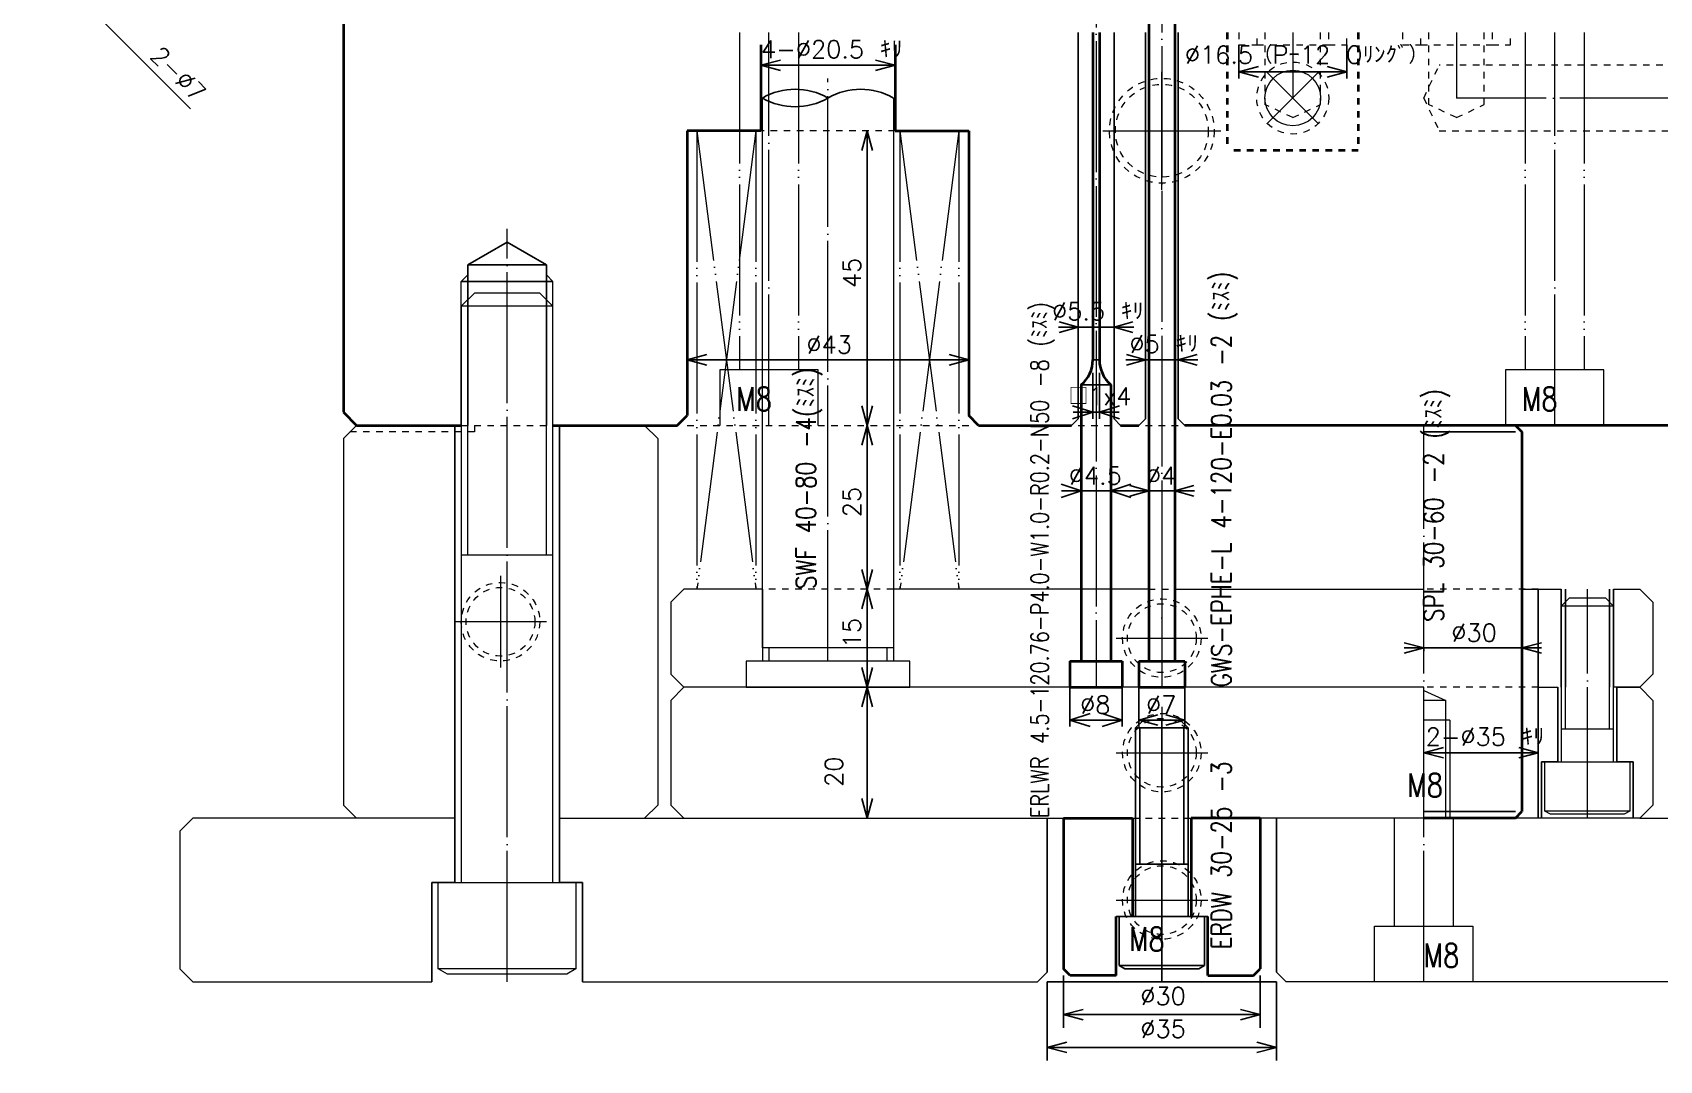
# Model space of a CAD drawing. Extents: x -178 to 604, y -587 to 345.
# Drawn here: x -172.5 to 76, y -587 to -430 of the extents above; entities that cross this region are included whole.
import ezdxf

# ---------------------------------------------------------------- set-up
doc = ezdxf.new("R2010")
doc.units = 0
doc.header["$MEASUREMENT"] = 0
for name, pattern in [('BORDER', [22, 20, -1, 0, -1]), ('CENTER', [43, 40, -1, 1, -1]), ('DIVIDE', [23, 20, -1, 0, -1, 0, -1]), ('PHANTOM', [35, 30, -1, 1, -1, 1, -1]), ('STITCH', [2, 1, -1])]:
    doc.linetypes.add(name, pattern=pattern)
for name, color, linetype in [('11', 7, 'Continuous'), ('12', 7, 'Continuous'), ('15', 7, 'Continuous'), ('25', 7, 'Continuous'), ('寸法線', 7, 'Continuous')]:
    doc.layers.add(name, color=color, linetype=linetype)
doc.styles.get("Standard").update_dxf_attribs({"font": 'txt', "bigfont": 'extfont'})
doc.dimstyles.new('VELDIM0', dxfattribs={"dimtxt": 2.69875, "dimasz": 3.000166, "dimexe": 0.5, "dimexo": 0.0625, "dimgap": 0.09, "dimtad": 0, "dimdec": 3, "dimdsep": 46, "dimtxsty": 'Standard', "dimcen": 0.09, "dimdle": 3, "dimadec": 0, "dimazin": 0, "dimtfac": 1, "dimtdec": 4, "dimtofl": 0, "dimtmove": 0, "dimatfit": 3, "dimfxl": 1, "dimtolj": 1, "dimtzin": 0, "dimarcsym": 0})
doc.dimstyles.new('VELDIM1', dxfattribs={"dimtxt": 2.69875, "dimasz": 3.000166, "dimexe": 0.5, "dimexo": 0.0625, "dimgap": 0.09, "dimtad": 0, "dimdec": 3, "dimdsep": 46, "dimtxsty": 'Standard', "dimcen": 0.09, "dimdle": 2, "dimadec": 0, "dimazin": 0, "dimtfac": 1, "dimtdec": 4, "dimtofl": 0, "dimtmove": 0, "dimatfit": 3, "dimfxl": 1, "dimtolj": 1, "dimtzin": 0, "dimarcsym": 0})
doc.dimstyles.new('VELDIM14', dxfattribs={"dimtxt": 2.69875, "dimasz": 3.000166, "dimexe": 2, "dimexo": 0.0625, "dimgap": 0.09, "dimtad": 0, "dimdec": 3, "dimdsep": 46, "dimtxsty": 'Standard', "dimcen": 0.09, "dimdle": 5, "dimadec": 0, "dimazin": 0, "dimtfac": 1, "dimtdec": 4, "dimtofl": 0, "dimtmove": 0, "dimatfit": 3, "dimfxl": 1, "dimtolj": 1, "dimtzin": 0, "dimarcsym": 0})
doc.dimstyles.new('VELDIM3', dxfattribs={"dimtxt": 2.69875, "dimasz": 3.000166, "dimexe": 1, "dimexo": 0.0625, "dimgap": 0.09, "dimtad": 0, "dimdec": 3, "dimdsep": 46, "dimtxsty": 'Standard', "dimcen": 0.09, "dimdle": 3, "dimadec": 0, "dimazin": 0, "dimtfac": 1, "dimtdec": 4, "dimtofl": 0, "dimtmove": 0, "dimatfit": 3, "dimfxl": 1, "dimtolj": 1, "dimtzin": 0, "dimarcsym": 0})
doc.dimstyles.new('VELDIM6', dxfattribs={"dimtxt": 2.69875, "dimasz": 3, "dimexe": 1.25, "dimexo": 0.0625, "dimgap": 0.09, "dimtad": 0, "dimdec": 3, "dimdsep": 46, "dimtxsty": 'Standard', "dimcen": 0.09, "dimdle": 5, "dimadec": 0, "dimazin": 0, "dimtfac": 1, "dimtdec": 4, "dimtofl": 0, "dimtmove": 0, "dimatfit": 3, "dimfxl": 1, "dimtolj": 1, "dimtzin": 0, "dimarcsym": 0})
doc.dimstyles.new('VELDIM7', dxfattribs={"dimtxt": 2.69875, "dimasz": 2.88827, "dimexe": 1, "dimexo": 0.0625, "dimgap": 0.09, "dimtad": 0, "dimdec": 3, "dimdsep": 46, "dimtxsty": 'Standard', "dimcen": 0.09, "dimdle": 3, "dimadec": 0, "dimazin": 0, "dimtfac": 1, "dimtdec": 4, "dimtofl": 0, "dimtmove": 0, "dimatfit": 3, "dimfxl": 1, "dimtolj": 1, "dimtzin": 0, "dimarcsym": 0})
doc.dimstyles.new('VELDIM9', dxfattribs={"dimtxt": 2.69875, "dimasz": 3.072974, "dimexe": 1, "dimexo": 0.0625, "dimgap": 0.09, "dimtad": 0, "dimdec": 3, "dimdsep": 46, "dimtxsty": 'Standard', "dimcen": 0.09, "dimdle": 3, "dimadec": 0, "dimazin": 0, "dimtfac": 1, "dimtdec": 4, "dimtofl": 0, "dimtmove": 0, "dimatfit": 3, "dimfxl": 1, "dimtolj": 1, "dimtzin": 0, "dimarcsym": 0})

# ---------------------------------------------------------------- blocks, each defined once
blk = doc.blocks.new('*D378')
at = {"color": 0}
for p, q in [((11.75, -431.9), (11.75, -437)), ((28.25, -431.9), (28.25, -437)), ((14.75, -435.2), (11.75, -436)), ((11.75, -436), (11.75, -436)), ((11.75, -436), (28.25, -436)), ((28.25, -436), (11.75, -436)), ((11.75, -436), (14.75, -436)), ((11.75, -436), (14.75, -436.8)), ((28.25, -436), (25.25, -435.2)), ((28.25, -436), (25.25, -436)), ((25.25, -436.8), (28.25, -436)), ((28.25, -436), (28.25, -436))]:
    blk.add_line(p, q, dxfattribs=at)
blk.add_text('%%c16.5（Pｰ12 Oﾘﾝｸﾞ）', height=2.6987, dxfattribs=at).set_placement((3.52, -434.75))
blk = doc.blocks.new('*D384')
at = {"color": 0}
for p, q in [((-45, -445), (-45.8, -448)), ((-45, -445), (-45, -445)), ((-45, -445), (-45, -464.38)), ((-45, -445), (-45, -470.62)), ((-45, -445), (-45, -447)), ((-44.2, -448), (-45, -445)), ((-45, -490), (-45, -464.38)), ((-45, -490), (-45, -470.62)), ((-45.8, -487), (-45, -490)), ((-45, -490), (-44.2, -487)), ((-45, -490), (-45, -488)), ((-45, -490), (-45, -490))]:
    blk.add_line(p, q, dxfattribs=at)
blk.add_text('45', height=2.699, rotation=90, dxfattribs=at).set_placement((-45.98, -469.03))
blk = doc.blocks.new('CLUMP202')
at = {"layer": '11', "color": 5, "linetype": 'BORDER', "lineweight": 5}
for p, q in [((0, -454), (0, -436)), ((-9, -445), (9, -445))]:
    blk.add_line(p, q, dxfattribs=at)
at = {"layer": '11', "linetype": 'STITCH', "lineweight": 13}
blk.add_circle((0, -445), 8, dxfattribs=at)
at = {"layer": '11', "color": 5, "linetype": 'STITCH', "lineweight": 5}
blk.add_circle((0, -445), 7.1, dxfattribs=at)
blk = doc.blocks.new('*D386')
at = {"color": 0}
for p, q in [((-12.8, -475), (-15.69, -474.19)), ((-4.41, -474.19), (-7.3, -475)), ((-12.8, -475), (-15.8, -475)), ((-15.69, -475.81), (-12.8, -475)), ((-12.8, -475), (-12.8, -475)), ((-7.3, -475), (-12.8, -475)), ((-12.8, -475), (-7.3, -475)), ((-12.8, -475), (-12.8, -475)), ((-7.3, -475), (-7.3, -475)), ((-7.3, -475), (-7.3, -475)), ((-7.3, -475), (-4.3, -475)), ((-7.3, -475), (-4.41, -475.81))]:
    blk.add_line(p, q, dxfattribs=at)
blk.add_text('%%c5.5 ｷﾘ', height=2.699, dxfattribs=at).set_placement((-16.76, -473.91))
blk = doc.blocks.new('*D387')
at = {"color": 0}
for p, q in [((-2.5, -480), (-5.39, -479.19)), ((5.39, -479.19), (2.5, -480)), ((-2.5, -480), (-5.5, -480)), ((-5.39, -480.81), (-2.5, -480)), ((-2.5, -480), (-2.5, -480)), ((2.5, -480), (-2.5, -480)), ((-2.5, -480), (2.5, -480)), ((-2.5, -480), (-2.5, -480)), ((2.5, -480), (2.5, -480)), ((2.5, -480), (2.5, -480)), ((2.5, -480), (5.5, -480)), ((2.5, -480), (5.39, -480.81))]:
    blk.add_line(p, q, dxfattribs=at)
blk.add_text('%%c5 ｷﾘ', height=2.699, dxfattribs=at).set_placement((-4.95, -478.91))
blk = doc.blocks.new('*D388')
at = {"color": 0}
for p, q in [((-10.54, -482), (-10.54, -489)), ((-9.54, -482), (-9.54, -489)), ((-10.54, -488), (-13.62, -487)), ((-6.47, -487), (-9.54, -488)), ((-13.62, -489), (-10.54, -488)), ((-10.54, -488), (-13.54, -488)), ((-9.54, -488), (-10.54, -488)), ((-10.54, -488), (-9.54, -488)), ((-10.54, -488), (-10.54, -488)), ((-9.54, -488), (-9.54, -488)), ((-9.54, -488), (-6.54, -488)), ((-9.54, -488), (-6.47, -489))]:
    blk.add_line(p, q, dxfattribs=at)
blk.add_text('□1x4', height=2.699, dxfattribs=at).set_placement((-14.21, -486.91))
blk = doc.blocks.new('CLUMP203')
at = {"layer": '12', "color": 5, "linetype": 'BORDER', "lineweight": 5}
for p, q in [((23.89, -443.89), (16.11, -436.11)), ((23.89, -436.11), (16.11, -443.89))]:
    blk.add_line(p, q, dxfattribs=at)
at = {"layer": '12', "linetype": 'STITCH', "lineweight": 13}
blk.add_circle((20, -440), 5.5, dxfattribs=at)
at = {"layer": '12', "lineweight": 13}
blk.add_circle((20, -440), 4.25, dxfattribs=at)
blk = doc.blocks.new('*D390')
at = {"color": 0}
for p, q in [((-45, -530), (-45.8, -533)), ((-45, -530), (-45, -530)), ((-45, -530), (-45, -533.2)), ((-45, -530), (-45, -546.8)), ((-45, -530), (-45, -533)), ((-44.2, -533), (-45, -530)), ((-45, -550), (-45, -533.2)), ((-45.8, -547), (-45, -550)), ((-45, -550), (-45, -546.8)), ((-45, -550), (-45, -547)), ((-45, -550), (-44.2, -547)), ((-45, -550), (-45, -550))]:
    blk.add_line(p, q, dxfattribs=at)
blk.add_text('20', height=2.699, rotation=90, dxfattribs=at).set_placement((-48.74, -545.21))
blk = doc.blocks.new('*D391')
at = {"color": 0}
for p, q in [((-45, -515), (-45.8, -518)), ((-45, -515), (-45, -515)), ((-45, -515), (-45, -519.38)), ((-45, -515), (-45, -525.62)), ((-45, -515), (-45, -517)), ((-44.2, -518), (-45, -515)), ((-45, -530), (-45, -519.38)), ((-45, -530), (-45, -525.62)), ((-45.8, -527), (-45, -530)), ((-45, -530), (-44.2, -527)), ((-45, -530), (-45, -528)), ((-45, -530), (-45, -530))]:
    blk.add_line(p, q, dxfattribs=at)
blk.add_text('15', height=2.699, rotation=90, dxfattribs=at).set_placement((-45.98, -524.03))
blk = doc.blocks.new('*D392')
at = {"color": 0}
for p, q in [((-12.3, -500), (-15.37, -499)), ((-4.73, -499), (-7.8, -500)), ((-15.37, -501), (-12.3, -500)), ((-12.3, -500), (-15.3, -500)), ((-12.3, -500), (-12.3, -500)), ((-7.8, -500), (-12.3, -500)), ((-12.3, -500), (-7.8, -500)), ((-12.3, -500), (-12.3, -500)), ((-7.8, -500), (-7.8, -500)), ((-7.8, -500), (-7.8, -500)), ((-7.8, -500), (-4.8, -500)), ((-7.8, -500), (-4.73, -501))]:
    blk.add_line(p, q, dxfattribs=at)
blk.add_text('%%c4.5', height=2.699, dxfattribs=at).set_placement((-14.21, -499.02))
blk = doc.blocks.new('*D393')
at = {"color": 0}
for p, q in [((-2, -500), (-4.89, -499.19)), ((4.89, -499.19), (2, -500)), ((-2, -500), (-5, -500)), ((-4.89, -500.81), (-2, -500)), ((-2, -500), (-2, -500)), ((2, -500), (-2, -500)), ((-2, -500), (2, -500)), ((-2, -500), (-2, -500)), ((2, -500), (2, -500)), ((2, -500), (2, -500)), ((2, -500), (5, -500)), ((2, -500), (4.89, -500.81))]:
    blk.add_line(p, q, dxfattribs=at)
blk.add_text('%%c4', height=2.699, dxfattribs=at).set_placement((-2.41, -499.02))
blk = doc.blocks.new('*D394')
at = {"color": 0}
for p, q in [((-45, -490), (-45.8, -493)), ((-45, -490), (-45, -490)), ((-45, -490), (-45, -499.38)), ((-45, -490), (-45, -505.62)), ((-45, -490), (-45, -492)), ((-44.2, -493), (-45, -490)), ((-45, -515), (-45, -499.38)), ((-45, -515), (-45, -505.62)), ((-45.8, -512), (-45, -515)), ((-45, -515), (-44.2, -512)), ((-45, -515), (-45, -513)), ((-45, -515), (-45, -515))]:
    blk.add_line(p, q, dxfattribs=at)
blk.add_text('25', height=2.699, rotation=90, dxfattribs=at).set_placement((-45.98, -504.03))
blk = doc.blocks.new('CLUMP204')
at = {"layer": '11', "color": 5, "linetype": 'PHANTOM', "lineweight": 5}
for p, q in [((0, -555.5), (0, -569.5)), ((-7, -562.5), (7, -562.5))]:
    blk.add_line(p, q, dxfattribs=at)
at = {"layer": '11', "color": 3, "linetype": 'STITCH', "lineweight": 13}
blk.add_circle((0, -562.5), 6, dxfattribs=at)
at = {"layer": '11', "color": 5, "linetype": 'STITCH', "lineweight": 5}
blk.add_circle((0, -562.5), 5.25, dxfattribs=at)
blk = doc.blocks.new('CLUMP205')
at = {"layer": '11', "color": 5, "linetype": 'PHANTOM', "lineweight": 5}
for p, q in [((0, -515.5), (0, -529.5)), ((-7, -522.5), (7, -522.5))]:
    blk.add_line(p, q, dxfattribs=at)
at = {"layer": '11', "color": 3, "linetype": 'STITCH', "lineweight": 13}
blk.add_circle((0, -522.5), 6, dxfattribs=at)
at = {"layer": '11', "color": 5, "linetype": 'STITCH', "lineweight": 5}
blk.add_circle((0, -522.5), 5.25, dxfattribs=at)
blk = doc.blocks.new('*D400')
at = {"color": 0}
for p, q in [((-14.05, -530), (-14.05, -536)), ((-6.05, -530), (-6.05, -536)), ((-10.97, -534), (-14.05, -535)), ((-6.05, -535), (-9.12, -534)), ((-6.05, -535), (-14.05, -535)), ((-14.05, -535), (-6.05, -535)), ((-14.05, -535), (-14.05, -535)), ((-14.05, -535), (-11.05, -535)), ((-14.05, -535), (-10.97, -536)), ((-9.12, -536), (-6.05, -535)), ((-6.05, -535), (-9.05, -535)), ((-6.05, -535), (-6.05, -535))]:
    blk.add_line(p, q, dxfattribs=at)
blk.add_text('%%c8', height=2.699, dxfattribs=at).set_placement((-12.48, -534.02))
blk = doc.blocks.new('*D401')
at = {"color": 0}
for p, q in [((-3.5, -530), (-3.5, -536)), ((3.5, -530), (3.5, -536)), ((-0.61, -534.19), (-3.5, -535)), ((3.5, -535), (0.61, -534.19)), ((3.5, -535), (-3.5, -535)), ((-3.5, -535), (3.5, -535)), ((-3.5, -535), (-3.5, -535)), ((-3.5, -535), (-0.5, -535)), ((-3.5, -535), (-0.61, -535.81)), ((3.5, -535), (0.5, -535)), ((0.61, -535.81), (3.5, -535)), ((3.5, -535), (3.5, -535))]:
    blk.add_line(p, q, dxfattribs=at)
blk.add_text('%%c7', height=2.699, dxfattribs=at).set_placement((-2.41, -534.02))
blk = doc.blocks.new('*D403')
at = {"color": 0}
for p, q in [((-15, -574), (-15, -582)), ((15, -574), (15, -582)), ((-12, -579.2), (-15, -580)), ((-15, -580), (4.87, -580)), ((-15, -580), (-4.87, -580)), ((-15, -580), (-10, -580)), ((-15, -580), (-12, -580.8)), ((15, -580), (-4.87, -580)), ((15, -580), (4.87, -580)), ((15, -580), (10, -580)), ((15, -580), (12, -579.2)), ((12, -580.8), (15, -580))]:
    blk.add_line(p, q, dxfattribs=at)
blk.add_text('%%c30', height=2.699, dxfattribs=at).set_placement((-3.28, -578.52))
blk = doc.blocks.new('*D404')
at = {"color": 0}
for p, q in [((-17.5, -575), (-17.5, -587)), ((17.5, -575), (17.5, -587)), ((-14.5, -584.2), (-17.5, -585)), ((-17.5, -585), (4.87, -585)), ((-17.5, -585), (-4.87, -585)), ((-17.5, -585), (-12.5, -585)), ((-17.5, -585), (-14.5, -585.8)), ((17.5, -585), (-4.87, -585)), ((17.5, -585), (4.87, -585)), ((17.5, -585), (12.5, -585)), ((17.5, -585), (14.5, -584.2)), ((14.5, -585.8), (17.5, -585))]:
    blk.add_line(p, q, dxfattribs=at)
blk.add_text('%%c35', height=2.699, dxfattribs=at).set_placement((-3.28, -583.52))
blk = doc.blocks.new('CLUMP216')
at = {"layer": '11', "color": 5, "linetype": 'PHANTOM', "lineweight": 5}
for p, q in [((-101, -513), (-101, -527)), ((-94, -520), (-108, -520))]:
    blk.add_line(p, q, dxfattribs=at)
at = {"layer": '11', "color": 3, "linetype": 'STITCH', "lineweight": 13}
blk.add_circle((-101, -520), 6, dxfattribs=at)
at = {"layer": '11', "color": 5, "linetype": 'STITCH', "lineweight": 5}
blk.add_circle((-101, -520), 5.25, dxfattribs=at)
blk = doc.blocks.new('CLUMP290')
at = {"layer": '12', "linetype": 'STITCH', "lineweight": 13}
for p, q in [((11.75, -430), (11.75, -431.9)), ((11.75, -431.9), (14.55, -431.9)), ((14.55, -431.9), (14.55, -430)), ((14.55, -431.9), (25.45, -431.9)), ((25.45, -430), (25.45, -431.9)), ((25.45, -431.9), (28.25, -431.9)), ((28.25, -431.9), (28.25, -430))]:
    blk.add_line(p, q, dxfattribs=at)
blk = doc.blocks.new('CLUMP293')
at = {"layer": '11', "linetype": 'DIVIDE', "lineweight": 5}
for p, q in [((40, -530.5), (43.375, -532)), ((43.375, -532), (40, -532)), ((44, -535), (40, -535)), ((44, -535), (44, -550))]:
    blk.add_line(p, q, dxfattribs=at)
at = {"layer": '11', "color": 5, "linetype": 'DIVIDE', "lineweight": 5}
blk.add_line((43.375, -550), (43.375, -532), dxfattribs=at)
blk = doc.blocks.new('CLUMP294')
at = {"layer": '11', "color": 5, "linetype": 'PHANTOM', "lineweight": 5}
for p, q in [((0, -533), (0, -547)), ((-7, -540), (7, -540))]:
    blk.add_line(p, q, dxfattribs=at)
at = {"layer": '11', "color": 3, "linetype": 'STITCH', "lineweight": 13}
blk.add_circle((0, -540), 6, dxfattribs=at)
at = {"layer": '11', "color": 5, "linetype": 'STITCH', "lineweight": 5}
blk.add_circle((0, -540), 5.25, dxfattribs=at)
blk = doc.blocks.new('*D618')
at = {"color": 0}
for p, q in [((40, -524), (37, -523.2)), ((40, -524), (37, -524)), ((37, -524.8), (40, -524)), ((40, -524), (40, -524.5)), ((40, -524), (52.37, -524)), ((40, -524), (42.63, -524)), ((55, -524), (42.63, -524)), ((55, -524), (52.37, -524)), ((58, -523.2), (55, -524)), ((55, -524), (55, -524.5)), ((55, -524), (58, -524)), ((55, -524), (58, -524.8))]:
    blk.add_line(p, q, dxfattribs=at)
blk.add_text('%%c30', height=2.699, dxfattribs=at).set_placement((44.22, -523.02))
blk = doc.blocks.new('*D619')
at = {"color": 0}
for p, q in [((43, -539.2), (40, -540)), ((40, -540), (40, -540)), ((57.5, -540), (40, -540)), ((40, -540), (57.5, -540)), ((40, -540), (40, -540)), ((40, -540), (43, -540)), ((40, -540), (43, -540.8)), ((57.5, -540), (54.5, -539.2)), ((57.5, -540), (54.5, -540)), ((54.5, -540.8), (57.5, -540)), ((57.5, -540), (57.5, -540)), ((57.5, -540), (57.5, -540))]:
    blk.add_line(p, q, dxfattribs=at)
blk.add_text('2-%%c35 ｷﾘ', height=2.699, dxfattribs=at).set_placement((40.29, -538.91))
blk = doc.blocks.new('CLUMP338')
at = {"layer": '12', "linetype": 'STITCH', "lineweight": 13}
for p, q in [((36.75, -430), (36.75, -431.9)), ((36.75, -431.9), (39.55, -431.9)), ((39.55, -431.9), (39.55, -430)), ((39.55, -431.9), (50.45, -431.9)), ((50.45, -430), (50.45, -431.9)), ((50.45, -431.9), (53.25, -431.9)), ((53.25, -431.9), (53.25, -430))]:
    blk.add_line(p, q, dxfattribs=at)
blk = doc.blocks.new('*D643')
at = {"color": 0}
for p, q in [((-167.53, -422.47), (-148.34, -441.66)), ((-164.84, -424.03), (-167.53, -422.47)), ((-167.53, -422.47), (-165.97, -425.16))]:
    blk.add_line(p, q, dxfattribs=at)
blk.add_text('2-%%c7', height=2.699, rotation=315, dxfattribs=at).set_placement((-154.68, -433.75))
blk = doc.blocks.new('CLUMP377')
at = {"layer": '11', "linetype": 'DIVIDE', "lineweight": 5}
for p, q in [((55.5, -430), (55.5, -481.5)), ((64.5, -430), (64.5, -481.5)), ((52.5, -481.5), (52.5, -490)), ((67.5, -481.5), (52.5, -481.5)), ((67.5, -490), (67.5, -481.5))]:
    blk.add_line(p, q, dxfattribs=at)
at = {"layer": '11', "color": 5, "linetype": 'BORDER', "lineweight": 5}
blk.add_line((60, -490), (60, -430), dxfattribs=at)
blk = doc.blocks.new('CLUMP458')
at = {"layer": '11', "linetype": 'DIVIDE', "lineweight": 5}
for p, q in [((-64.5, -430), (-64.5, -481.5)), ((-55.5, -430), (-55.5, -481.5)), ((-67.5, -481.5), (-67.5, -490)), ((-52.5, -481.5), (-67.5, -481.5)), ((-52.5, -490), (-52.5, -481.5))]:
    blk.add_line(p, q, dxfattribs=at)
at = {"layer": '11', "color": 5, "linetype": 'BORDER', "lineweight": 5}
blk.add_line((-60, -490), (-60, -430), dxfattribs=at)
blk = doc.blocks.new('*D841')
at = {"color": 0}
for p, q in [((-69.5, -479.2), (-72.5, -480)), ((-29.5, -480), (-32.5, -479.2)), ((-72.5, -480), (-72.5, -480)), ((-72.5, -480), (-46.13, -480)), ((-72.5, -480), (-55.87, -480)), ((-72.5, -480), (-70.5, -480)), ((-72.5, -480), (-69.5, -480.8)), ((-29.5, -480), (-55.87, -480)), ((-29.5, -480), (-46.13, -480)), ((-32.5, -480.8), (-29.5, -480)), ((-29.5, -480), (-31.5, -480)), ((-29.5, -480), (-29.5, -480))]:
    blk.add_line(p, q, dxfattribs=at)
blk.add_text('%%c43', height=2.699, dxfattribs=at).set_placement((-54.28, -479.02))
blk = doc.blocks.new('*D842')
at = {"color": 0}
for p, q in [((-58.25, -434.2), (-61.25, -435)), ((-40.75, -435), (-43.75, -434.2)), ((-61.25, -435), (-61.25, -435)), ((-40.75, -435), (-61.25, -435)), ((-61.25, -435), (-40.75, -435)), ((-61.25, -435), (-61.25, -435)), ((-61.25, -435), (-58.25, -435)), ((-61.25, -435), (-58.25, -435.8)), ((-40.75, -435), (-43.75, -435)), ((-43.75, -435.8), (-40.75, -435)), ((-40.75, -435), (-40.75, -435)), ((-40.75, -435), (-40.75, -435))]:
    blk.add_line(p, q, dxfattribs=at)
blk.add_text('4-%%c20.5 ｷﾘ', height=2.6987, dxfattribs=at).set_placement((-61.21, -433.91))

msp = doc.modelspace()

# ---------------------------------------------------------------- linework, layer by layer
at = {"layer": '11', "linetype": 'STITCH', "lineweight": 40}
for p, q in [((10, -430), (10, -448)), ((30, -430), (30, -448)), ((30, -448), (10, -448)), ((30, -448), (10, -448))]:
    msp.add_line(p, q, dxfattribs=at)
at = {"layer": '11', "color": 5, "linetype": 'BORDER', "lineweight": 5}
for p, q in [((-51, -526), (-51, -437)), ((-100, -575), (-100, -460)), ((40, -550), (40, -490)), ((65, -550), (65, -515)), ((40, -575), (40, -550))]:
    msp.add_line(p, q, dxfattribs=at)
at = {"layer": '11', "lineweight": 13}
for p, q in [((-61, -524), (-61, -440)), ((-41, -440), (-41, -524)), ((-105, -469.8), (-107, -471.8)), ((-93, -471.8), (-107, -471.8)), ((-107, -471.8), (-107, -559.8)), ((-95, -469.8), (-105, -469.8)), ((-93, -471.8), (-95, -469.8)), ((-93, -559.8), (-93, -471.8)), ((-93, -509.8), (-107, -509.8)), ((61, -515), (61, -541.4)), ((62.2, -516.4), (61, -517.6)), ((67.8, -516.4), (62.2, -516.4)), ((69, -517.6), (67.8, -516.4)), ((69, -541.4), (69, -515)), ((69, -517.6), (61, -517.6)), ((-41, -524), (-61, -524)), ((-60, -524), (-60, -526)), ((-42, -524), (-42, -526)), ((-63.5, -526), (-63.5, -530)), ((-38.5, -526), (-63.5, -526)), ((-38.5, -530), (-38.5, -526)), ((-63.5, -530), (-38.5, -530)), ((69, -536.4), (61, -536.4)), ((58.5, -541.4), (71.5, -541.4)), ((58.5, -548.9), (58.5, -541.4)), ((71.5, -541.4), (71.5, -548.9)), ((71.5, -548.9), (58.5, -548.9)), ((59.366, -549.4), (58.5, -548.9)), ((71.5, -548.9), (70.634, -549.4)), ((70.634, -549.4), (59.366, -549.4)), ((-110.5, -573), (-110.5, -559.8)), ((-110.5, -559.8), (-89.5, -559.8)), ((-89.5, -559.8), (-89.5, -573)), ((-89.5, -573), (-110.5, -573)), ((-109.1144, -573.8), (-110.5, -573)), ((-90.8856, -573.8), (-109.1144, -573.8)), ((-89.5, -573), (-90.8856, -573.8))]:
    msp.add_line(p, q, dxfattribs=at)
at = {"layer": '11', "color": 5, "linetype": 'DIVIDE', "lineweight": 5}
for p, q in [((-71, -445), (-71, -515)), ((-62, -445), (-71, -515)), ((-71, -445), (-62, -515)), ((-62, -445), (-62, -515)), ((-40, -445), (-40, -515)), ((-31, -445), (-40, -515)), ((-40, -445), (-31, -515)), ((-31, -445), (-31, -515))]:
    msp.add_line(p, q, dxfattribs=at)
at = {"layer": '11', "color": 5, "lineweight": 5}
for p, q in [((-106, -509.8), (-106, -471.8)), ((-94, -509.8), (-94, -471.8)), ((61.625, -536.4), (61.625, -515)), ((68.375, -536.4), (68.375, -515))]:
    msp.add_line(p, q, dxfattribs=at)
at = {"layer": '11', "lineweight": 25}
for p, q in [((40, -491), (54, -491)), ((-2.8, -535), (-4, -536.2)), ((4, -536.2), (-4, -536.2)), ((-4, -536.2), (-4, -565)), ((2.8, -535), (-2.8, -535)), ((4, -536.2), (2.8, -535)), ((4, -565), (4, -536.2)), ((54, -549), (40, -549)), ((4, -557), (-4, -557)), ((-7, -565), (7, -565)), ((-6.5, -572.5), (-6.5, -565)), ((6.5, -565), (6.5, -572.5)), ((6.5, -572.5), (-6.5, -572.5)), ((-5.634, -573), (-6.5, -572.5)), ((5.634, -573), (-5.634, -573)), ((6.5, -572.5), (5.634, -573))]:
    msp.add_line(p, q, dxfattribs=at)
at = {"layer": '11', "lineweight": 40}
for p, q in [((54, -490), (55, -491)), ((55, -491), (55, -549)), ((54, -550), (55, -549)), ((-15, -550), (-4.5, -550)), ((-15, -550), (-15, -573)), ((-4.5, -550), (-4.5, -565)), ((4.5, -550), (4.5, -565)), ((15, -550), (4.5, -550)), ((15, -550), (15, -573)), ((54, -550), (40, -550)), ((-7, -574), (-7, -565)), ((7, -574), (7, -565)), ((-14, -574), (-15, -573)), ((14, -574), (15, -573)), ((-7, -574), (-14, -574)), ((7, -574), (14, -574))]:
    msp.add_line(p, q, dxfattribs=at)
at = {"layer": '11', "color": 5, "lineweight": 25}
for p, q in [((-3.375, -557), (-3.375, -536.2)), ((3.375, -557), (3.375, -536.2))]:
    msp.add_line(p, q, dxfattribs=at)
at = {"layer": '11', "color": 5, "linetype": 'CENTER', "lineweight": 25}
msp.add_line((0, -535), (0, -575), dxfattribs=at)
at = {"layer": '11', "linetype": 'DIVIDE', "lineweight": 5}
for p, q in [((35.5, -550), (35.5, -566.5)), ((44.5, -550), (44.5, -566.5)), ((32.5, -566.5), (47.5, -566.5)), ((32.5, -575), (32.5, -566.5)), ((47.5, -566.5), (47.5, -575))]:
    msp.add_line(p, q, dxfattribs=at)
at = {"layer": '11', "lineweight": 25}
for centre, start, end in [((-56, -448.6603), 60, 120), ((-46, -448.6603), 60, 120), ((-56, -431.3397), 240, 300)]:
    msp.add_arc(centre, 10, start, end, dxfattribs=at)
at = {"layer": '12', "linetype": 'STITCH', "lineweight": 13}
for p, q in [((15.75, -430), (15.75, -441)), ((24.25, -441), (24.25, -430)), ((40.75, -430), (40.75, -441)), ((49.25, -441), (49.25, -430)), ((40, -440), (42.3529, -435)), ((100.5, -435), (42.3529, -435)), ((20, -443), (15.75, -441)), ((20, -443), (24.25, -441)), ((40, -440), (42.3529, -445)), ((45, -443), (40.75, -441)), ((45, -443), (49.25, -441)), ((42.3529, -445), (100.5, -445))]:
    msp.add_line(p, q, dxfattribs=at)
at = {"layer": '12', "color": 5, "linetype": 'BORDER', "lineweight": 5}
for p, q in [((20, -430), (20, -440)), ((45, -430), (45, -440)), ((125, -440), (45, -440))]:
    msp.add_line(p, q, dxfattribs=at)
at = {"layer": '15', "color": 5, "linetype": 'BORDER', "lineweight": 5}
for p, q in [((-10.05, -409.2398), (-10.05, -530)), ((0, -410), (0, -530))]:
    msp.add_line(p, q, dxfattribs=at)
at = {"layer": '15', "lineweight": 40}
for p, q in [((-2, -410), (-2, -526)), ((2, -410), (2, -526)), ((-3.5, -526), (-3.5, -530)), ((-3.5, -526), (0, -526)), ((0, -526), (3.5, -526)), ((3.5, -526), (3.5, -530)), ((-3.5, -530), (3.5, -530))]:
    msp.add_line(p, q, dxfattribs=at)
at = {"layer": '15', "color": 5, "lineweight": 40}
for p, q in [((-10.545, -430), (-10.545, -480)), ((-9.545, -430), (-9.545, -480)), ((-12.3, -483.7954), (-12.3, -526)), ((-7.8, -483.7954), (-7.8, -526)), ((-14.0465, -526), (-14.0465, -530)), ((-14.0465, -526), (-10.05, -526)), ((-10.05, -526), (-6.0465, -526)), ((-6.0465, -526), (-6.0465, -530)), ((-14.0465, -530), (-6.0465, -530))]:
    msp.add_line(p, q, dxfattribs=at)
at = {"layer": '15', "color": 5, "lineweight": 25}
for p, q in [((-10.545, -480), (-9.545, -480)), ((-12.3, -483.7954), (-7.8, -483.7954))]:
    msp.add_line(p, q, dxfattribs=at)
at = {"layer": '15', "color": 5, "lineweight": 40}
for centre, start, end in [((-15.545, -480), 310.466249, 0), ((-4.545, -480), 180, 229.38296)]:
    msp.add_arc(centre, 5, start, end, dxfattribs=at)
at = {"layer": '25', "lineweight": 40}
for p, q in [((-125, -402), (-125, -488)), ((-61.25, -445), (-72.5, -445)), ((-72.5, -445), (-72.5, -488.5)), ((-40.75, -445), (-29.5, -445)), ((-29.5, -445), (-29.5, -488.5)), ((-125, -488), (-123, -490)), ((-74, -490), (-72.5, -488.5)), ((-28, -490), (-29.5, -488.5)), ((-123, -490), (-107, -490)), ((-93, -490), (-74, -490)), ((-28, -490), (-13.8, -490)), ((-6.3, -490), (-3.5, -490)), ((123, -490), (3.5, -490))]:
    msp.add_line(p, q, dxfattribs=at)
at = {"layer": '25', "color": 1, "lineweight": 40}
for p, q in [((-61.25, -431.9), (-61.25, -445)), ((-40.75, -431.9), (-40.75, -445))]:
    msp.add_line(p, q, dxfattribs=at)
at = {"layer": '25', "lineweight": 25}
for p, q in [((-12.8, -430), (-12.8, -489)), ((-7.3, -430), (-7.3, -489)), ((-2.5, -430), (-2.5, -489)), ((2.5, -430), (2.5, -489)), ((-100, -462), (-106, -465.4641)), ((-94, -465.4641), (-100, -462)), ((-106, -465.4641), (-106, -468)), ((-94, -465.4641), (-106, -465.4641)), ((-94, -468), (-94, -465.4641)), ((-93, -468), (-107, -468)), ((-106, -490), (-106, -468)), ((-94, -490), (-94, -468)), ((-12.8, -489), (-13.8, -490)), ((-7.3, -489), (-6.3, -490)), ((-2.5, -489), (-3.5, -490)), ((2.5, -489), (3.5, -490)), ((-108, -490), (-108, -550)), ((-92, -550), (-92, -490)), ((-92, -490), (-92, -540)), ((57.5, -515), (57.5, -530)), ((61, -515), (61, -530)), ((61.625, -530), (61.625, -515)), ((68.375, -530), (68.375, -515)), ((69, -515), (69, -530)), ((57.5, -530), (57.5, -550)), ((60.5, -530), (60.5, -541.4)), ((69.5, -530), (69.5, -541.4)), ((60.5, -541.4), (58, -541.4)), ((58, -541.4), (58, -550)), ((69.5, -541.4), (72, -541.4)), ((72, -541.4), (72, -550)), ((-108, -550), (-108, -559.8)), ((-92, -550), (-92, -559.8)), ((-17.5, -550), (-17.5, -573.5)), ((17.5, -550), (17.5, -573.5)), ((-111.5, -559.8), (-111.5, -575)), ((-108, -559.8), (-111.5, -559.8)), ((-92, -559.8), (-88.5, -559.8)), ((-88.5, -559.8), (-88.5, -575)), ((-17.5, -573.5), (-19, -575)), ((17.5, -573.5), (19, -575)), ((17.5, -575), (-17.5, -575))]:
    msp.add_line(p, q, dxfattribs=at)
at = {"layer": '25', "linetype": 'STITCH', "lineweight": 13}
for p, q in [((-40.75, -445), (-61.25, -445)), ((-105, -491), (-124, -491)), ((-107, -490), (-93, -490)), ((-105, -490), (-105, -491)), ((-72.5, -490), (-29.5, -490)), ((-12.8, -490), (-7.3, -490)), ((-2.5, -490), (2.5, -490)), ((-41, -515), (-61, -515)), ((-2, -515), (2, -515)), ((57.5, -515), (40, -515)), ((57.5, -530), (40, -530)), ((57.5, -530), (40, -530)), ((-4.5, -550), (4.5, -550))]:
    msp.add_line(p, q, dxfattribs=at)
at = {"layer": '25', "color": 5, "lineweight": 5}
for p, q in [((-107, -468), (-106, -467)), ((-93, -468), (-94, -467)), ((-107, -490), (-107, -468)), ((-93, -490), (-93, -468)), ((61, -530), (61, -515)), ((69, -530), (69, -515))]:
    msp.add_line(p, q, dxfattribs=at)
at = {"layer": '25', "lineweight": 13}
for p, q in [((-123, -490), (-125, -492)), ((-79, -490), (-77, -492)), ((-125, -492), (-125, -548)), ((-77, -492), (-77, -548)), ((-73, -515), (-75, -517)), ((-61, -515), (-73, -515)), ((-61, -515), (-61, -526)), ((-41, -515), (-41, -526)), ((-2, -515), (-41, -515)), ((2, -515), (40, -515)), ((55, -515), (61, -515)), ((69, -515), (73, -515)), ((73, -515), (75, -517)), ((-75, -517), (-75, -528)), ((75, -517), (75, -528)), ((-75, -528), (-73, -530)), ((75, -528), (73, -530)), ((-75, -532), (-73, -530)), ((0, -530), (-73, -530)), ((40, -530), (0, -530)), ((57.5, -530), (60.5, -530)), ((73, -530), (69, -530)), ((69.5, -530), (73, -530)), ((75, -532), (73, -530)), ((-75, -532), (-75, -548)), ((75, -532), (75, -548)), ((-125, -548), (-123, -550)), ((-77, -548), (-79, -550)), ((-75, -548), (-73, -550)), ((75, -548), (73, -550)), ((-148, -550), (-150, -552)), ((-108, -550), (-148, -550)), ((-92, -550), (-4.5, -550)), ((73, -550), (4.5, -550)), ((73, -550), (71.75, -550)), ((73, -550), (148, -550)), ((-150, -552), (-150, -573)), ((-150, -573), (-148, -575)), ((-148, -575), (-111.5, -575)), ((-88.5, -575), (-19, -575)), ((148, -575), (19, -575))]:
    msp.add_line(p, q, dxfattribs=at)

# ---------------------------------------------------------------- block references
at = {"layer": '11', "linetype": 'STITCH', "lineweight": 13}
for name in ['CLUMP458', 'CLUMP377', 'CLUMP293']:
    msp.add_blockref(name, (0, 0), dxfattribs=at)
at = {"layer": '11', "lineweight": 13}
msp.add_blockref('CLUMP202', (0, 0), dxfattribs=at)
at = {"layer": '11', "linetype": 'PHANTOM', "lineweight": 13}
for name in ['CLUMP216', 'CLUMP205', 'CLUMP294', 'CLUMP204']:
    msp.add_blockref(name, (0, 0), dxfattribs=at)
at = {"layer": '12', "lineweight": 13}
for name in ['CLUMP290', 'CLUMP338']:
    msp.add_blockref(name, (0, 0), dxfattribs=at)
at = {"layer": '12', "lineweight": 5}
msp.add_blockref('CLUMP203', (0, 0), dxfattribs=at)

# ---------------------------------------------------------------- texts
at = {"layer": '寸法線', "linetype": 'STITCH', "lineweight": 13, "char_height": 2.998611, "attachment_point": 1, "rotation": 90}
for s, insert, width in [('\\W0.8;GWS-EPHE-L 4-120-E0.03 -2 (ﾐｽﾐ)', (7.567, -530), 74.75), ('\\W0.8;SWF 40-80 -4(ﾐｽﾐ)', (-55.8659, -515), 40.25)]:
    msp.add_mtext(s, dxfattribs=dict(at, insert=insert, width=width))
at = {"layer": '寸法線', "linetype": 'STITCH', "lineweight": 25, "insert": (-20, -550), "char_height": 2.69875, "width": 92, "attachment_point": 1, "rotation": 90}
msp.add_mtext('\\W0.8;ERLWR 4.5-120.76-P4.0-W1.0-R0.2-N50 -8 (ﾐｽﾐ)', dxfattribs=at)
at = {"layer": '寸法線', "lineweight": 5, "char_height": 3.59833, "width": 5.75, "attachment_point": 1}
for insert in [(-65, -484.1609), (55, -484.1609), (37.5, -543.1609), (-5, -566.6609), (40, -569.1609)]:
    msp.add_mtext('\\W0.8;M8', dxfattribs=dict(at, insert=insert))
at = {"layer": '寸法線', "lineweight": 25, "insert": (40, -520), "char_height": 2.998611, "width": 46, "attachment_point": 1, "rotation": 90}
msp.add_mtext('\\W0.8;SPL 30-60 -2 (ﾐｽﾐ)', dxfattribs=at)
at = {"layer": '寸法線', "lineweight": 5, "insert": (7.567, -570), "char_height": 2.998611, "width": 34.5, "attachment_point": 1, "rotation": 90}
msp.add_mtext('\\W0.8;ERDW 30-25 -3', dxfattribs=at)

# ---------------------------------------------------------------- dimensions: what is measured, and where the dimension line sits
at = {"layer": '寸法線', "color": 5, "lineweight": 5}
dim = msp.add_diameter_dim_2p(p1=(-172.4749, -417.5251), p2=(-167.5251, -422.4749), text='2-%%c<>', dimstyle='VELDIM6', dxfattribs=at)
dim.commit()
dim.dimension.update_dxf_attribs({"geometry": '*D643', "text_midpoint": (-162.7293, -438.0977), "dimtype": 131})
at = {"layer": '寸法線', "color": 1, "lineweight": 5}
dim = msp.add_linear_dim(base=(-40.75, -435), p1=(-40.75, -435), p2=(-61.25, -435), text='4-%%c<> ｷﾘ', dimstyle='VELDIM0', dxfattribs=at)
dim.commit()
dim.dimension.update_dxf_attribs({"geometry": '*D842', "text_midpoint": (-51, -435), "dimtype": 128})
at = {"layer": '寸法線', "color": 5, "lineweight": 5}
for base, p1, p2, text, dimstyle, picture, middle, dimtype in [((11.75, -436), (11.75, -431.9), (28.25, -431.9), '%%c<>（Pｰ12 Oﾘﾝｸﾞ）', 'VELDIM3', '*D378', (20, -436), 128), ((-7.3, -475), (-7.3, -475), (-12.8, -475), '%%c<> ｷﾘ', 'VELDIM7', '*D386', (-10.05, -475), 129), ((2.5, -480), (2.5, -480), (-2.5, -480), '%%c<> ｷﾘ', 'VELDIM7', '*D387', (0, -480), 129), ((-9.545, -488), (-9.545, -482), (-10.545, -482), '□<>x4', 'VELDIM9', '*D388', (-10.045, -488), 129), ((-7.8, -500), (-7.8, -500), (-12.3, -500), '%%c<>', 'VELDIM9', '*D392', (-10.05, -500), 129), ((2, -500), (2, -500), (-2, -500), '%%c<>', 'VELDIM7', '*D393', (0, -500), 129), ((55, -524), (55, -524), (40, -524), '%%c30', 'VELDIM0', '*D618', (47.5, -524), 129), ((-6.0465, -535), (-6.0465, -530), (-14.0465, -530), '%%c<>', 'VELDIM9', '*D400', (-10.0465, -535), 129), ((57.5, -540), (57.5, -540), (40, -540), '2-%%c35 ｷﾘ', 'VELDIM0', '*D619', (48.75, -540), 129)]:
    dim = msp.add_linear_dim(base=base, p1=p1, p2=p2, angle=180, text=text, dimstyle=dimstyle, dxfattribs=at)
    dim.commit()
    dim.dimension.update_dxf_attribs({"geometry": picture, "text_midpoint": middle, "dimtype": dimtype})
for base, p1, p2, picture, middle in [((-45, -445), (-45, -445), (-45, -490), '*D384', (-45, -467.5)), ((-45, -515), (-45, -515), (-45, -490), '*D394', (-45, -502.5)), ((-45, -530), (-45, -530), (-45, -515), '*D391', (-45, -522.5))]:
    dim = msp.add_linear_dim(base=base, p1=p1, p2=p2, angle=90, dimstyle='VELDIM1', dxfattribs=at)
    dim.commit()
    dim.dimension.update_dxf_attribs({"geometry": picture, "text_midpoint": middle, "dimtype": 128})
for base, p1, p2, dimstyle, picture, middle in [((-29.5, -480), (-29.5, -480), (-72.5, -480), 'VELDIM1', '*D841', (-51, -480)), ((3.5, -535), (3.5, -530), (-3.5, -530), 'VELDIM7', '*D401', (0, -535)), ((17.5, -585), (17.5, -575), (-17.5, -575), 'VELDIM14', '*D404', (0, -585)), ((15, -580), (15, -574), (-15, -574), 'VELDIM14', '*D403', (0, -580))]:
    dim = msp.add_linear_dim(base=base, p1=p1, p2=p2, text='%%c<>', dimstyle=dimstyle, dxfattribs=at)
    dim.commit()
    dim.dimension.update_dxf_attribs({"geometry": picture, "text_midpoint": middle, "dimtype": 128})
at = {"layer": '寸法線', "color": 1, "lineweight": 5}
dim = msp.add_linear_dim(base=(-45, -550), p1=(-45, -550), p2=(-45, -530), angle=90, dimstyle='VELDIM0', dxfattribs=at)
dim.commit()
dim.dimension.update_dxf_attribs({"geometry": '*D390', "text_midpoint": (-45, -540), "dimtype": 128})

doc.saveas('drawing.dxf')
